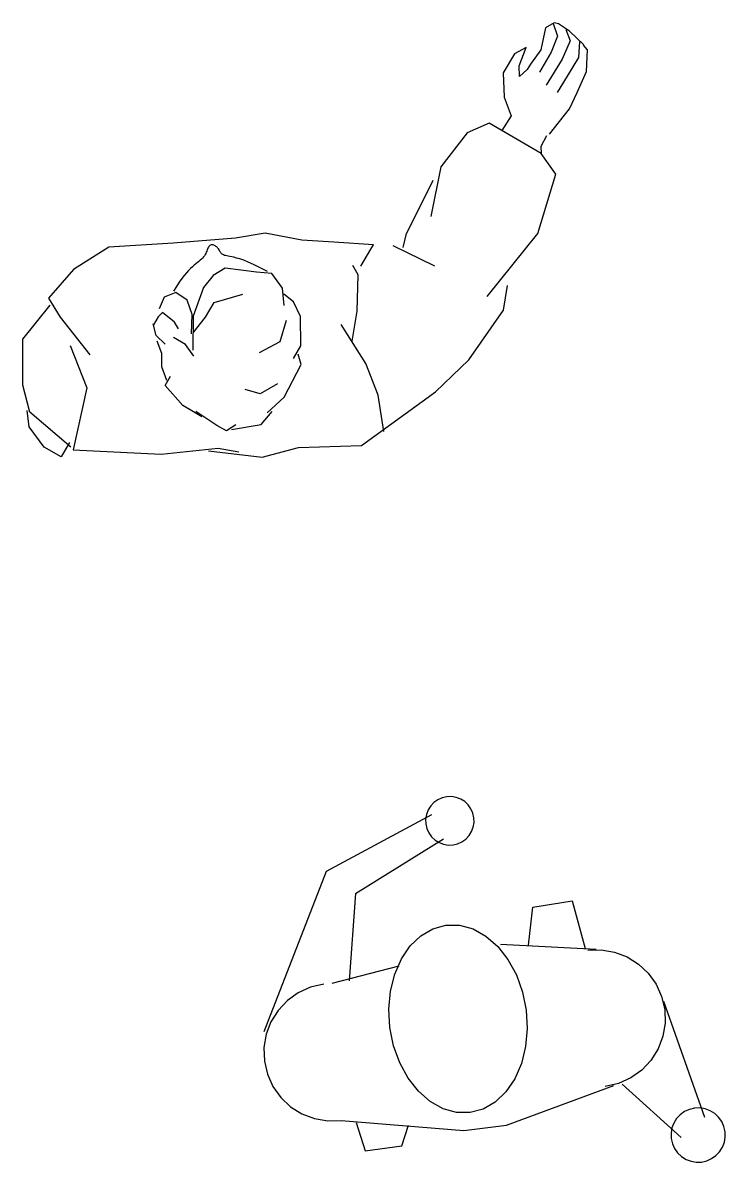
# Model space of a CAD drawing. Header units: millimetres. Extents: x 1029 to 1042.4, y 847.5 to 858.9.
# Drawn here: x 1030.146 to 1030.964, y 848.128 to 849.455 of the extents above; entities that cross this region are included whole.
import ezdxf

# ---------------------------------------------------------------- set-up
doc = ezdxf.new("R2010")
doc.units = ezdxf.units.MM
doc.layers.add('Mobiliario TöjiNN', color=7, linetype='Continuous')

msp = doc.modelspace()

# ---------------------------------------------------------------- linework, layer by layer
at = {"layer": 'Mobiliario TöjiNN'}
for p, q in [((1030.7651, 849.4554), (1030.755, 849.4495)), ((1030.7637, 849.4544), (1030.7688, 849.4397)), ((1030.7702, 849.4542), (1030.7651, 849.4554)), ((1030.7827, 849.4457), (1030.7702, 849.4542)), ((1030.755, 849.4495), (1030.7493, 849.424)), ((1030.7688, 849.4397), (1030.7613, 849.421)), ((1030.7784, 849.4476), (1030.7836, 849.4344)), ((1030.7995, 849.4297), (1030.7827, 849.4457)), ((1030.7323, 849.4267), (1030.7188, 849.4192)), ((1030.7243, 849.4052), (1030.7323, 849.4267)), ((1030.7836, 849.4344), (1030.7743, 849.4128)), ((1030.7945, 849.4332), (1030.7935, 849.4151)), ((1030.8039, 849.4238), (1030.7992, 849.4292)), ((1030.7188, 849.4192), (1030.7056, 849.3972)), ((1030.7493, 849.424), (1030.7375, 849.4072)), ((1030.7613, 849.421), (1030.7478, 849.3978)), ((1030.7935, 849.4151), (1030.7803, 849.3931)), ((1030.8026, 849.3987), (1030.8039, 849.4238)), ((1030.7246, 849.3928), (1030.7243, 849.4052)), ((1030.7335, 849.4011), (1030.7246, 849.3928)), ((1030.7375, 849.4072), (1030.7335, 849.4011)), ((1030.7743, 849.4128), (1030.7555, 849.3826)), ((1030.7056, 849.3972), (1030.7069, 849.3688)), ((1030.7803, 849.3931), (1030.7685, 849.3742)), ((1030.7917, 849.3742), (1030.8026, 849.3987)), ((1030.7827, 849.3551), (1030.7917, 849.3742)), ((1030.7069, 849.3688), (1030.715, 849.347)), ((1030.715, 849.347), (1030.7039, 849.33)), ((1030.7597, 849.3255), (1030.7827, 849.3551)), ((1030.6893, 849.3385), (1030.6637, 849.3273)), ((1030.75, 849.3032), (1030.6893, 849.3385)), ((1030.6637, 849.3273), (1030.6331, 849.2874)), ((1030.7497, 849.3118), (1030.7564, 849.3241)), ((1030.7501, 849.3026), (1030.7497, 849.3118)), ((1030.7671, 849.2792), (1030.75, 849.3032)), ((1030.6331, 849.2874), (1030.6212, 849.2298)), ((1030.6238, 849.2715), (1030.5922, 849.2085)), ((1030.7461, 849.2101), (1030.7671, 849.2792)), ((1030.3938, 849.2044), (1030.3212, 849.1985)), ((1030.4284, 849.2104), (1030.3938, 849.2044)), ((1030.4713, 849.2022), (1030.4284, 849.2104)), ((1030.5084, 849.1999), (1030.4713, 849.2022)), ((1030.5922, 849.2085), (1030.5886, 849.1938)), ((1030.6869, 849.1367), (1030.7461, 849.2101)), ((1030.2465, 849.1942), (1030.2052, 849.168)), ((1030.3212, 849.1985), (1030.2465, 849.1942)), ((1030.3598, 849.1882), (1030.3592, 849.1868)), ((1030.3604, 849.1895), (1030.3598, 849.1882)), ((1030.3609, 849.1908), (1030.3604, 849.1895)), ((1030.3614, 849.192), (1030.3609, 849.1908)), ((1030.3618, 849.193), (1030.3614, 849.192)), ((1030.3624, 849.194), (1030.3618, 849.193)), ((1030.3629, 849.1948), (1030.3624, 849.194)), ((1030.3635, 849.1954), (1030.3629, 849.1948)), ((1030.3641, 849.1959), (1030.3635, 849.1954)), ((1030.3648, 849.1963), (1030.3641, 849.1959)), ((1030.3654, 849.1966), (1030.3648, 849.1963)), ((1030.3662, 849.1967), (1030.3654, 849.1966)), ((1030.3669, 849.1967), (1030.3662, 849.1967)), ((1030.3677, 849.1966), (1030.3669, 849.1967)), ((1030.3686, 849.1963), (1030.3677, 849.1966)), ((1030.3694, 849.196), (1030.3686, 849.1963)), ((1030.3703, 849.1955), (1030.3694, 849.196)), ((1030.3711, 849.1949), (1030.3703, 849.1955)), ((1030.372, 849.1943), (1030.3711, 849.1949)), ((1030.3727, 849.1936), (1030.372, 849.1943)), ((1030.3734, 849.1928), (1030.3727, 849.1936)), ((1030.3741, 849.1919), (1030.3734, 849.1928)), ((1030.3747, 849.191), (1030.3741, 849.1919)), ((1030.3752, 849.19), (1030.3747, 849.191)), ((1030.3758, 849.1891), (1030.3752, 849.19)), ((1030.3763, 849.1882), (1030.3758, 849.1891)), ((1030.3769, 849.1873), (1030.3763, 849.1882)), ((1030.5544, 849.1969), (1030.5084, 849.1999)), ((1030.5399, 849.172), (1030.5514, 849.1917)), ((1030.5514, 849.1917), (1030.5544, 849.1969)), ((1030.6261, 849.172), (1030.5776, 849.1954)), ((1030.3478, 849.1745), (1030.3459, 849.1729)), ((1030.3497, 849.176), (1030.3478, 849.1745)), ((1030.3513, 849.1774), (1030.3497, 849.176)), ((1030.3529, 849.1788), (1030.3513, 849.1774)), ((1030.3543, 849.18), (1030.3529, 849.1788)), ((1030.3556, 849.1813), (1030.3543, 849.18)), ((1030.3567, 849.1826), (1030.3556, 849.1813)), ((1030.3577, 849.184), (1030.3567, 849.1826)), ((1030.3585, 849.1854), (1030.3577, 849.184)), ((1030.3592, 849.1868), (1030.3585, 849.1854)), ((1030.3775, 849.1866), (1030.3769, 849.1873)), ((1030.3782, 849.1859), (1030.3775, 849.1866)), ((1030.379, 849.1853), (1030.3782, 849.1859)), ((1030.3799, 849.1849), (1030.379, 849.1853)), ((1030.3809, 849.1845), (1030.3799, 849.1849)), ((1030.3822, 849.1842), (1030.3809, 849.1845)), ((1030.3836, 849.1838), (1030.3822, 849.1842)), ((1030.3853, 849.1835), (1030.3836, 849.1838)), ((1030.3873, 849.1831), (1030.3853, 849.1835)), ((1030.3895, 849.1827), (1030.3873, 849.1831)), ((1030.3921, 849.1822), (1030.3895, 849.1827)), ((1030.3952, 849.1814), (1030.3921, 849.1822)), ((1030.3989, 849.1803), (1030.3952, 849.1814)), ((1030.4034, 849.1788), (1030.3989, 849.1803)), ((1030.4087, 849.1766), (1030.4034, 849.1788)), ((1030.415, 849.1738), (1030.4087, 849.1766)), ((1030.2052, 849.168), (1030.1762, 849.1345)), ((1030.3342, 849.161), (1030.3314, 849.1574)), ((1030.3368, 849.1641), (1030.3342, 849.161)), ((1030.3393, 849.1668), (1030.3368, 849.1641)), ((1030.3416, 849.1691), (1030.3393, 849.1668)), ((1030.3438, 849.1711), (1030.3416, 849.1691)), ((1030.3459, 849.1729), (1030.3438, 849.1711)), ((1030.3679, 849.1612), (1030.3567, 849.147)), ((1030.3818, 849.1696), (1030.3679, 849.1612)), ((1030.4185, 849.1648), (1030.3818, 849.1696)), ((1030.4225, 849.1701), (1030.415, 849.1738)), ((1030.4363, 849.1634), (1030.4185, 849.1648)), ((1030.4313, 849.1655), (1030.4225, 849.1701)), ((1030.4486, 849.1461), (1030.4363, 849.1634)), ((1030.5366, 849.1619), (1030.5307, 849.1725)), ((1030.5356, 849.1196), (1030.5366, 849.1619)), ((1030.3252, 849.1483), (1030.3218, 849.1426)), ((1030.3284, 849.1532), (1030.3252, 849.1483)), ((1030.3314, 849.1574), (1030.3284, 849.1532)), ((1030.7061, 849.1207), (1030.7107, 849.1493)), ((1030.1762, 849.1345), (1030.1896, 849.1126)), ((1030.3107, 849.1356), (1030.3051, 849.1223)), ((1030.3243, 849.1412), (1030.3107, 849.1356)), ((1030.3377, 849.1322), (1030.3243, 849.1412)), ((1030.3567, 849.147), (1030.3445, 849.1138)), ((1030.369, 849.1296), (1030.4023, 849.1391)), ((1030.4507, 849.1262), (1030.4486, 849.1461)), ((1030.4615, 849.1305), (1030.45, 849.1393)), ((1030.1462, 849.087), (1030.1779, 849.1263)), ((1030.3435, 849.1156), (1030.3377, 849.1322)), ((1030.3591, 849.1126), (1030.369, 849.1296)), ((1030.4697, 849.1131), (1030.4615, 849.1305)), ((1030.1896, 849.1126), (1030.2241, 849.0685)), ((1030.3037, 849.1129), (1030.2984, 849.1037)), ((1030.3088, 849.1181), (1030.3037, 849.1129)), ((1030.323, 849.1068), (1030.3088, 849.1181)), ((1030.3428, 849.0932), (1030.3435, 849.1156)), ((1030.3445, 849.1138), (1030.3441, 849.0739)), ((1030.3444, 849.0944), (1030.3591, 849.1126)), ((1030.4529, 849.1085), (1030.4456, 849.0839)), ((1030.4698, 849.0791), (1030.4697, 849.1131)), ((1030.5297, 849.0845), (1030.5356, 849.1196)), ((1030.6655, 849.0629), (1030.7061, 849.1207)), ((1030.3016, 849.0913), (1030.2979, 849.1049)), ((1030.3276, 849.099), (1030.323, 849.1068)), ((1030.5457, 849.0585), (1030.517, 849.104)), ((1030.1462, 849.0334), (1030.1462, 849.087)), ((1030.3121, 849.081), (1030.3016, 849.0913)), ((1030.308, 849.0702), (1030.3027, 849.0847)), ((1030.3357, 849.0808), (1030.3217, 849.0889)), ((1030.4456, 849.0839), (1030.4216, 849.0711)), ((1030.2013, 849.0793), (1030.2207, 849.03)), ((1030.308, 849.0546), (1030.308, 849.0702)), ((1030.3452, 849.0672), (1030.3357, 849.0808)), ((1030.4613, 849.0645), (1030.4698, 849.0791)), ((1030.4703, 849.0572), (1030.467, 849.0693)), ((1030.4504, 849.0193), (1030.4703, 849.0572)), ((1030.5602, 849.0215), (1030.5457, 849.0585)), ((1030.6269, 849.0257), (1030.6655, 849.0629)), ((1030.3141, 849.0387), (1030.308, 849.0546)), ((1030.3119, 849.0328), (1030.3182, 849.0436)), ((1030.1543, 849.002), (1030.1462, 849.0334)), ((1030.2207, 849.03), (1030.2049, 848.9578)), ((1030.3324, 849.0095), (1030.3119, 849.0328)), ((1030.4227, 849.0231), (1030.405, 849.0282)), ((1030.4429, 849.035), (1030.4227, 849.0231)), ((1030.4306, 849.001), (1030.4504, 849.0193)), ((1030.5407, 848.9632), (1030.6269, 849.0257)), ((1030.5668, 848.9793), (1030.5602, 849.0215)), ((1030.1537, 848.9847), (1030.1512, 849.0038)), ((1030.2021, 848.9611), (1030.1543, 849.002)), ((1030.3448, 849.0023), (1030.3324, 849.0095)), ((1030.3547, 848.9965), (1030.3448, 849.0023)), ((1030.3723, 848.9863), (1030.3478, 849.0026)), ((1030.4236, 848.9874), (1030.4366, 849.0027)), ((1030.171, 848.9611), (1030.1537, 848.9847)), ((1030.3832, 848.98), (1030.3723, 848.9863)), ((1030.3943, 848.987), (1030.3832, 848.98)), ((1030.3891, 848.9816), (1030.4236, 848.9874)), ((1030.2006, 848.9665), (1030.1908, 848.9497)), ((1030.4672, 848.9606), (1030.5407, 848.9632)), ((1030.1908, 848.9497), (1030.171, 848.9611)), ((1030.2049, 848.9578), (1030.3075, 848.9531)), ((1030.3075, 848.9531), (1030.3736, 848.96)), ((1030.3623, 848.957), (1030.4251, 848.9493)), ((1030.3736, 848.96), (1030.3976, 848.9557)), ((1030.4251, 848.9493), (1030.4672, 848.9606)), ((1030.6295, 848.5504), (1030.625, 848.5472)), ((1030.6345, 848.5527), (1030.6295, 848.5504)), ((1030.6399, 848.5539), (1030.6345, 848.5527)), ((1030.6455, 848.5541), (1030.6399, 848.5539)), ((1030.6509, 848.5532), (1030.6455, 848.5541)), ((1030.6561, 848.5512), (1030.6509, 848.5532)), ((1030.6608, 848.5483), (1030.6561, 848.5512)), ((1030.6182, 848.5385), (1030.6162, 848.5333)), ((1030.6212, 848.5432), (1030.6182, 848.5385)), ((1030.625, 848.5472), (1030.6212, 848.5432)), ((1030.6649, 848.5445), (1030.6608, 848.5483)), ((1030.6681, 848.54), (1030.6649, 848.5445)), ((1030.6703, 848.5349), (1030.6681, 848.54)), ((1030.4999, 848.4671), (1030.6224, 848.5333)), ((1030.6162, 848.5333), (1030.6153, 848.5278)), ((1030.6153, 848.5278), (1030.6155, 848.5223)), ((1030.6716, 848.5295), (1030.6703, 848.5349)), ((1030.6708, 848.5185), (1030.6718, 848.524)), ((1030.6718, 848.524), (1030.6716, 848.5295)), ((1030.6155, 848.5223), (1030.6167, 848.5169)), ((1030.6167, 848.5169), (1030.619, 848.5118)), ((1030.619, 848.5118), (1030.6222, 848.5073)), ((1030.6659, 848.5086), (1030.6689, 848.5133)), ((1030.6689, 848.5133), (1030.6708, 848.5185)), ((1030.5335, 848.4412), (1030.6362, 848.5048)), ((1030.6222, 848.5073), (1030.6263, 848.5035)), ((1030.6263, 848.5035), (1030.631, 848.5006)), ((1030.631, 848.5006), (1030.6361, 848.4986)), ((1030.6361, 848.4986), (1030.6416, 848.4977)), ((1030.6416, 848.4977), (1030.6472, 848.4978)), ((1030.6472, 848.4978), (1030.6526, 848.4991)), ((1030.6526, 848.4991), (1030.6576, 848.5014)), ((1030.6576, 848.5014), (1030.6621, 848.5046)), ((1030.6621, 848.5046), (1030.6659, 848.5086)), ((1030.4273, 848.2806), (1030.4999, 848.4671)), ((1030.5335, 848.4412), (1030.5264, 848.3394)), ((1030.7403, 848.4252), (1030.786, 848.4326)), ((1030.786, 848.4326), (1030.801, 848.377)), ((1030.7351, 848.3809), (1030.7403, 848.4252)), ((1030.5973, 848.3803), (1030.6097, 848.3921)), ((1030.6097, 848.3921), (1030.6238, 848.4002)), ((1030.6238, 848.4002), (1030.639, 848.4043)), ((1030.639, 848.4043), (1030.6548, 848.4042)), ((1030.6548, 848.4042), (1030.6705, 848.3999)), ((1030.6705, 848.3999), (1030.6855, 848.3916)), ((1030.6855, 848.3916), (1030.6992, 848.3796)), ((1030.587, 848.3652), (1030.5973, 848.3803)), ((1030.6992, 848.3796), (1030.7112, 848.3643)), ((1030.7024, 848.3822), (1030.814, 848.3764)), ((1030.5793, 848.3474), (1030.587, 848.3652)), ((1030.8041, 848.3752), (1030.8198, 848.3756)), ((1030.8198, 848.3756), (1030.8352, 848.373)), ((1030.8352, 848.373), (1030.8499, 848.3675)), ((1030.8499, 848.3675), (1030.8632, 848.3591)), ((1030.5065, 848.3369), (1030.5846, 848.357)), ((1030.7112, 848.3643), (1030.721, 848.3464)), ((1030.8632, 848.3591), (1030.8746, 848.3484)), ((1030.5744, 848.3275), (1030.5793, 848.3474)), ((1030.721, 848.3464), (1030.7281, 848.3265)), ((1030.8746, 848.3484), (1030.8837, 848.3356)), ((1030.467, 848.3256), (1030.4543, 848.3165)), ((1030.4814, 848.3321), (1030.467, 848.3256)), ((1030.4966, 848.3356), (1030.4814, 848.3321)), ((1030.5725, 848.3065), (1030.5744, 848.3275)), ((1030.7281, 848.3265), (1030.7324, 848.3054)), ((1030.8837, 848.3356), (1030.8901, 848.3213)), ((1030.4543, 848.3165), (1030.4435, 848.3051)), ((1030.8901, 848.3213), (1030.8937, 848.306)), ((1030.8924, 848.3159), (1030.94, 848.1809)), ((1030.4435, 848.3051), (1030.4352, 848.2918)), ((1030.5737, 848.285), (1030.5725, 848.3065)), ((1030.7324, 848.3054), (1030.7336, 848.284)), ((1030.8937, 848.306), (1030.8941, 848.2903)), ((1030.4352, 848.2918), (1030.4296, 848.2772)), ((1030.578, 848.2639), (1030.5737, 848.285)), ((1030.8941, 848.2903), (1030.8915, 848.2749)), ((1030.4296, 848.2772), (1030.427, 848.2617)), ((1030.7336, 848.284), (1030.7317, 848.2629)), ((1030.8915, 848.2749), (1030.886, 848.2602)), ((1030.427, 848.2617), (1030.4275, 848.246)), ((1030.5851, 848.244), (1030.578, 848.2639)), ((1030.7317, 848.2629), (1030.7268, 848.2431)), ((1030.886, 848.2602), (1030.8776, 848.2469)), ((1030.4275, 848.246), (1030.431, 848.2308)), ((1030.8776, 848.2469), (1030.8669, 848.2355)), ((1030.5949, 848.2261), (1030.5851, 848.244)), ((1030.7268, 848.2431), (1030.7191, 848.2253)), ((1030.8669, 848.2355), (1030.8541, 848.2264)), ((1030.431, 848.2308), (1030.4374, 848.2165)), ((1030.6069, 848.2109), (1030.5949, 848.2261)), ((1030.7191, 848.2253), (1030.7088, 848.2102)), ((1030.8398, 848.22), (1030.8245, 848.2165)), ((1030.8541, 848.2264), (1030.8398, 848.22)), ((1030.8443, 848.219), (1030.9128, 848.1572)), ((1030.4374, 848.2165), (1030.4465, 848.2037)), ((1030.6207, 848.1988), (1030.6069, 848.2109)), ((1030.7088, 848.2102), (1030.6964, 848.1983)), ((1030.7093, 848.1714), (1030.8344, 848.2177)), ((1030.4465, 848.2037), (1030.458, 848.1929)), ((1030.458, 848.1929), (1030.4713, 848.1846)), ((1030.6357, 848.1905), (1030.6207, 848.1988)), ((1030.6964, 848.1983), (1030.6823, 848.1902)), ((1030.4713, 848.1846), (1030.4859, 848.179)), ((1030.4859, 848.179), (1030.5014, 848.1764)), ((1030.6514, 848.1862), (1030.6357, 848.1905)), ((1030.6671, 848.1861), (1030.6514, 848.1862)), ((1030.6823, 848.1902), (1030.6671, 848.1861)), ((1030.9076, 848.1791), (1030.9043, 848.1739)), ((1030.9118, 848.1836), (1030.9076, 848.1791)), ((1030.9169, 848.1872), (1030.9118, 848.1836)), ((1030.9226, 848.1898), (1030.9169, 848.1872)), ((1030.9286, 848.1912), (1030.9226, 848.1898)), ((1030.9348, 848.1914), (1030.9286, 848.1912)), ((1030.9409, 848.1903), (1030.9348, 848.1914)), ((1030.9467, 848.1881), (1030.9409, 848.1903)), ((1030.952, 848.1848), (1030.9467, 848.1881)), ((1030.9565, 848.1806), (1030.952, 848.1848)), ((1030.9601, 848.1755), (1030.9565, 848.1806)), ((1030.5014, 848.1764), (1030.517, 848.1769)), ((1030.517, 848.1769), (1030.6597, 848.165)), ((1030.5344, 848.1745), (1030.5449, 848.1416)), ((1030.5877, 848.1472), (1030.5955, 848.1715)), ((1030.6597, 848.165), (1030.7093, 848.1714)), ((1030.9021, 848.1681), (1030.9011, 848.162)), ((1030.9043, 848.1739), (1030.9021, 848.1681)), ((1030.9626, 848.1699), (1030.9601, 848.1755)), ((1030.964, 848.1638), (1030.9626, 848.1699)), ((1030.9011, 848.162), (1030.9013, 848.1558)), ((1030.9013, 848.1558), (1030.9027, 848.1497)), ((1030.9632, 848.1515), (1030.9642, 848.1576)), ((1030.9642, 848.1576), (1030.964, 848.1638)), ((1030.5449, 848.1416), (1030.5877, 848.1472)), ((1030.9027, 848.1497), (1030.9052, 848.1441)), ((1030.9052, 848.1441), (1030.9088, 848.139)), ((1030.9088, 848.139), (1030.9133, 848.1348)), ((1030.9534, 848.136), (1030.9577, 848.1405)), ((1030.9577, 848.1405), (1030.961, 848.1457)), ((1030.961, 848.1457), (1030.9632, 848.1515)), ((1030.9133, 848.1348), (1030.9186, 848.1315)), ((1030.9186, 848.1315), (1030.9244, 848.1293)), ((1030.9244, 848.1293), (1030.9305, 848.1283)), ((1030.9305, 848.1283), (1030.9367, 848.1284)), ((1030.9367, 848.1284), (1030.9427, 848.1298)), ((1030.9427, 848.1298), (1030.9484, 848.1324)), ((1030.9484, 848.1324), (1030.9534, 848.136))]:
    msp.add_line(p, q, dxfattribs=at)

doc.saveas('drawing.dxf')
